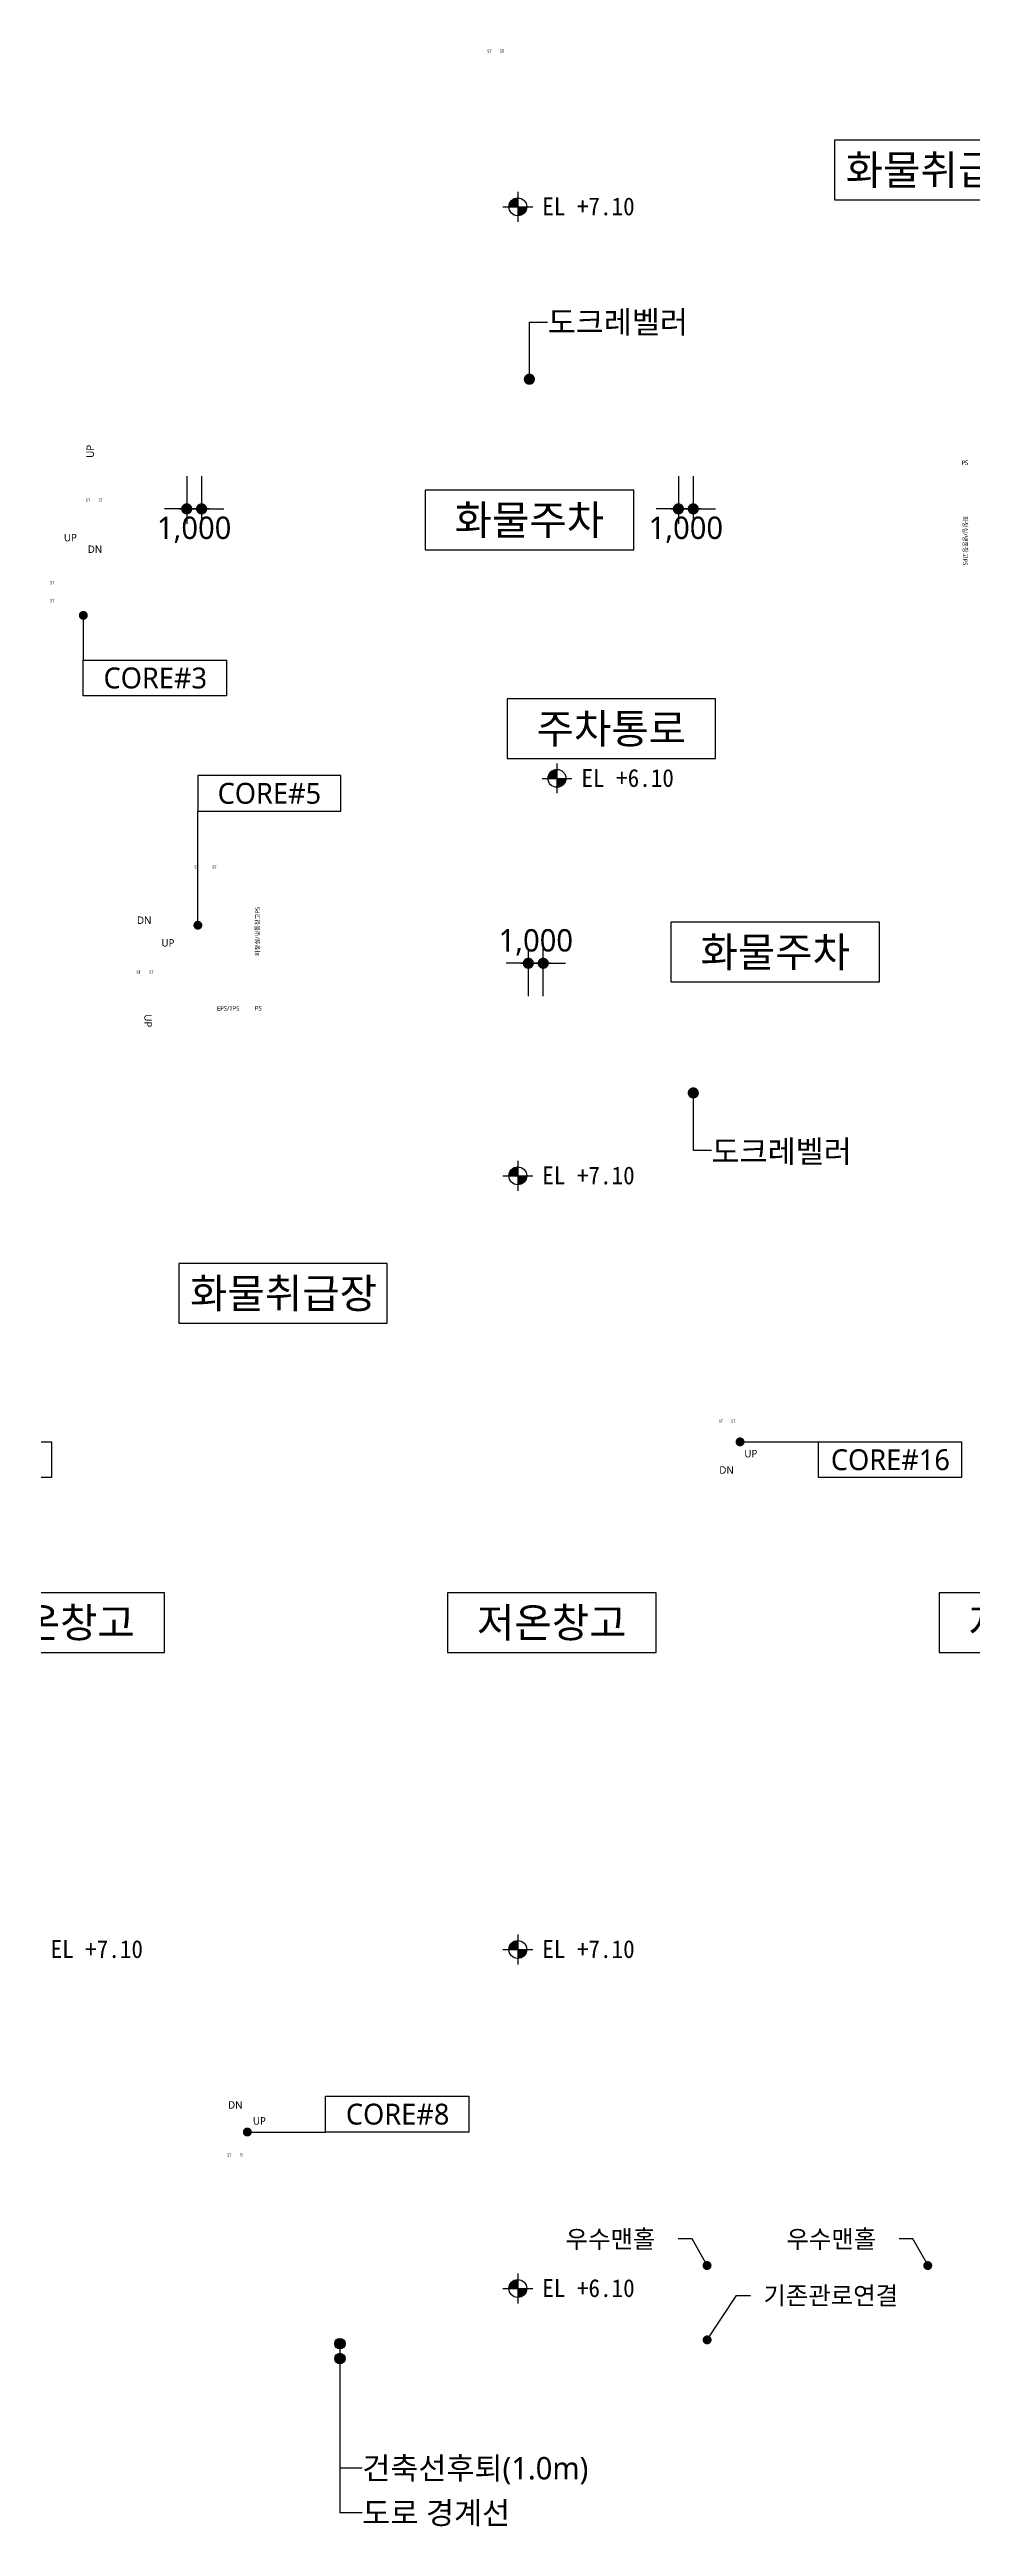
# Model space of a CAD drawing. Header units: millimetres. Extents: x 4806612 to 5147473, y 1423230 to 1974891.
# Drawn here: x 4916407 to 4978280, y 1423230 to 1589469 of the extents above; entities that cross this region are included whole.
import ezdxf
from ezdxf.enums import TextEntityAlignment as Align

# ---------------------------------------------------------------- set-up
doc = ezdxf.new("R2010")
doc.units = ezdxf.units.MM
doc.layers.get('Defpoints').update_dxf_attribs({"color": 140})
for name, color, linetype, lineweight in [('A-DIMS', 7, 'Continuous', 25), ('A-MKXS-LEAD', 7, 'Continuous', 25), ('A-MKXS-TEXT1', 3, 'Continuous', 25), ('A-MKXX-NAME', 3, 'Continuous', 25), ('A-MKXX-SYMB', 7, 'Continuous', 25), ('A-XXXX-SYMB', 7, 'Continuous', 25), ('A-XXXX-TXT2', 3, 'Continuous', 25)]:
    doc.layers.add(name, color=color, linetype=linetype, lineweight=lineweight)
doc.styles.add('HY울릉도L', font='')
doc.styles.add('돋움체', font='')
doc.styles.add('맑은 고딕', font='malgun.ttf')
doc.styles.add('맑은고딕', font='malgun.ttf')
doc.styles.get('HY울릉도L').set_extended_font_data('HYwulM')
doc.styles.get('돋움체').set_extended_font_data('DotumChe')
doc.dimstyles.new('CDIM', dxfattribs={"dimtxt": 3, "dimasz": 1.5, "dimexe": 2, "dimexo": 1, "dimgap": 1, "dimtad": 1, "dimdec": 0, "dimrnd": 0.5, "dimzin": 0, "dimdsep": 32, "dimlunit": 6, "dimtxsty": 'HY울릉도L', "dimblk1": '_CIDOT', "dimblk2": '_CIDOT', "dimsah": 1, "dimcen": 5.5, "dimclrd": 2, "dimclre": 2, "dimclrt": 7, "dimadec": 0, "dimazin": 0, "dimtfac": 1, "dimtdec": 0, "dimtix": 1, "dimtmove": 2, "dimatfit": 1, "dimldrblk": '_CIDOT', "dimfxl": 1, "dimtolj": 1, "dimtzin": 0, "dimlwd": -1, "dimarcsym": 0})

# ---------------------------------------------------------------- blocks, each defined once
blk = doc.blocks.new('글_주차통로')
at = {"layer": 'A-XXXX-TXT2', "color": 0}
blk.add_lwpolyline([(-7000, -2000), (7000, -2000), (7000, 2000), (-7000, 2000)], close=True, dxfattribs=at)
at = {"layer": 'A-XXXX-TXT2', "style": '맑은고딕'}
blk.add_text('주차통로', height=2000, dxfattribs=at).set_placement((0, 0), align=Align.MIDDLE_CENTER)
blk = doc.blocks.new('글_화물주차')
at = {"layer": 'A-XXXX-TXT2', "color": 0}
blk.add_lwpolyline([(-7000, -2000), (7000, -2000), (7000, 2000), (-7000, 2000)], close=True, dxfattribs=at)
at = {"layer": 'A-XXXX-TXT2', "style": '맑은고딕'}
blk.add_text('화물주차', height=2000, dxfattribs=at).set_placement((0, 0), align=Align.MIDDLE_CENTER)
blk = doc.blocks.new('_CIDOT')
at = {"color": 0, "linetype": 'ByBlock'}
blk.add_line((2, 0), (-1, 0), dxfattribs=at)
at = {"color": 0, "linetype": 'ByBlock', "const_width": 0.5}
blk.add_lwpolyline([(-0.25, 0, 1), (0.25, 0, 1)], format="xyb", close=True, dxfattribs=at)
blk = doc.blocks.new('*D68')
at = {"layer": 'A-DIMS', "lineweight": -2, "transparency": 16777216}
for p, q in [((4925612, 1560840), (4925612, 1557640)), ((4926612, 1560840), (4926612, 1557640))]:
    blk.add_line(p, q, dxfattribs=at)
at = {"layer": 'A-DIMS', "transparency": 16777216}
for p, q in [((4924862, 1558640), (4924112, 1558640)), ((4926612, 1558640), (4925612, 1558640)), ((4927362, 1558640), (4928112, 1558640))]:
    blk.add_line(p, q, dxfattribs=at)
at = {"layer": 'Defpoints', "color": 0, "transparency": 16777216}
for p in [(4925612, 1561340), (4926612, 1561340), (4925612, 1558640)]:
    blk.add_point(p, dxfattribs=at)
at = {"layer": 'A-DIMS', "transparency": 16777216, "xscale": 750, "yscale": 750, "zscale": 750}
blk.add_blockref('_CIDOT', (4925612, 1558640), dxfattribs=at)
at = {"layer": 'A-DIMS', "transparency": 16777216, "xscale": 750, "yscale": 750, "zscale": 750, "rotation": 180}
blk.add_blockref('_CIDOT', (4926612, 1558640), dxfattribs=at)
at = {"layer": 'A-DIMS', "color": 3, "transparency": 16777216, "insert": (4926112, 1557235), "char_height": 1500, "attachment_point": 5, "style": '맑은고딕'}
blk.add_mtext('\\A1;1,000', dxfattribs=at)
blk = doc.blocks.new('*D69')
at = {"layer": 'A-DIMS', "transparency": 16777216}
for p, q in [((4947792, 1528142), (4947042, 1528142)), ((4948542, 1528142), (4949542, 1528142)), ((4950292, 1528142), (4951042, 1528142))]:
    blk.add_line(p, q, dxfattribs=at)
at = {"layer": 'A-DIMS', "lineweight": -2, "transparency": 16777216}
for p, q in [((4948542, 1525942), (4948542, 1529142)), ((4949542, 1525942), (4949542, 1529142))]:
    blk.add_line(p, q, dxfattribs=at)
at = {"layer": 'Defpoints', "color": 0, "transparency": 16777216}
for p in [(4949542, 1528142), (4948542, 1525442), (4949542, 1525442)]:
    blk.add_point(p, dxfattribs=at)
at = {"layer": 'A-DIMS', "transparency": 16777216, "xscale": 750, "yscale": 750, "zscale": 750}
blk.add_blockref('_CIDOT', (4948542, 1528142), dxfattribs=at)
at = {"layer": 'A-DIMS', "transparency": 16777216, "xscale": 750, "yscale": 750, "zscale": 750, "rotation": 180}
blk.add_blockref('_CIDOT', (4949542, 1528142), dxfattribs=at)
at = {"layer": 'A-DIMS', "color": 3, "transparency": 16777216, "insert": (4949042, 1529547), "char_height": 1500, "attachment_point": 5, "style": '맑은고딕'}
blk.add_mtext('\\A1;1,000', dxfattribs=at)
blk = doc.blocks.new('글_저온창고')
at = {"layer": 'A-XXXX-TXT2', "color": 0}
blk.add_lwpolyline([(-7000, -2000), (7000, -2000), (7000, 2000), (-7000, 2000)], close=True, dxfattribs=at)
at = {"layer": 'A-XXXX-TXT2', "style": '맑은고딕'}
blk.add_text('저온창고', height=2000, dxfattribs=at).set_placement((0, 0), align=Align.MIDDLE_CENTER)
blk = doc.blocks.new('글_작업장')
at = {"layer": 'A-XXXX-TXT2', "color": 0}
blk.add_lwpolyline([(-7020, -2000), (6946, -2000), (6946, 2000), (-7020, 2000)], close=True, dxfattribs=at)
at = {"layer": 'A-XXXX-TXT2', "style": '맑은고딕'}
blk.add_text('화물취급장', height=2000, dxfattribs=at).set_placement((0, 0), align=Align.MIDDLE_CENTER)
blk = doc.blocks.new('Level')
at = {"layer": 'A-XXXX-SYMB'}
h = blk.add_hatch(color=256, dxfattribs=at)
h.paths.add_polyline_path([(0, 600, 0.4142136), (-600, 0), (0, 0)])
h.paths.add_polyline_path([(600, 0), (0, 0), (0, -600, 0.4142136)])
for p, q in [((-1000, 0), (1000, 0)), ((0, 1000), (0, -1000))]:
    blk.add_line(p, q, dxfattribs=at)
blk.add_circle((0, 0), 600, dxfattribs=at)
blk = doc.blocks.new('*D110')
at = {"layer": 'A-DIMS', "lineweight": -2, "transparency": 16777216}
for p, q in [((4958612, 1560840), (4958612, 1557640)), ((4959612, 1560840), (4959612, 1557640))]:
    blk.add_line(p, q, dxfattribs=at)
at = {"layer": 'A-DIMS', "transparency": 16777216}
for p, q in [((4957862, 1558640), (4957112, 1558640)), ((4959612, 1558640), (4958612, 1558640)), ((4960362, 1558640), (4961112, 1558640))]:
    blk.add_line(p, q, dxfattribs=at)
at = {"layer": 'Defpoints', "color": 0, "transparency": 16777216}
for p in [(4958612, 1561340), (4959612, 1561340), (4958612, 1558640)]:
    blk.add_point(p, dxfattribs=at)
at = {"layer": 'A-DIMS', "transparency": 16777216, "xscale": 750, "yscale": 750, "zscale": 750}
blk.add_blockref('_CIDOT', (4958612, 1558640), dxfattribs=at)
at = {"layer": 'A-DIMS', "transparency": 16777216, "xscale": 750, "yscale": 750, "zscale": 750, "rotation": 180}
blk.add_blockref('_CIDOT', (4959612, 1558640), dxfattribs=at)
at = {"layer": 'A-DIMS', "color": 3, "transparency": 16777216, "insert": (4959112, 1557235), "char_height": 1500, "attachment_point": 5, "style": '맑은고딕'}
blk.add_mtext('\\A1;1,000', dxfattribs=at)

msp = doc.modelspace()

# ---------------------------------------------------------------- hatches: boundary and pattern name
at = {"layer": 'A-XXXX-SYMB'}
h = msp.add_hatch(color=256, dxfattribs=at)
h.dxf.hatch_style = 1
edge = h.paths.add_edge_path()
edge.add_arc((4935897.5, 1435499), 351.6, 0, 360)
h = msp.add_hatch(color=256, dxfattribs=at)
h.dxf.hatch_style = 1
edge = h.paths.add_edge_path()
edge.add_arc((4935897.5, 1434498.9), 351.6, 0, 360)

# ---------------------------------------------------------------- linework, layer by layer
for points in [[(4948611.8, 1567341.2), (4948611.8, 1571172.4), (4949836.8, 1571172.4)], [(4918673.1, 1551491.2), (4918673.1, 1548491.2)], [(4926360.5, 1530698.1), (4926360.5, 1538348.1)], [(4959611.8, 1519441.2), (4959611.8, 1515610.1), (4960836.8, 1515610.1)], [(4962751.2, 1496022.8), (4968008.9, 1496022.8)], [(4929680.7, 1449701.5), (4934938.3, 1449701.5)], [(4960541.5, 1440741.2), (4959534.1, 1442536.9), (4958596.6, 1442536.9)], [(4975363.8, 1440741.2), (4974356.5, 1442536.9), (4973419, 1442536.9)], [(4960548.5, 1435754), (4962503.2, 1438724.8), (4963440.7, 1438724.8)], [(4935897.5, 1435499), (4935897.5, 1424139.2)], [(4937397.5, 1427139.2), (4935897.5, 1427139.2)], [(4937397.5, 1424139.2), (4935897.5, 1424139.2)]]:
    msp.add_lwpolyline(points)
at = {"layer": 'A-MKXS-LEAD'}
for points, const_width in [([(4948424.3, 1567341.2, 1), (4948799.3, 1567341.2, 1)], 375), ([(4918823.1, 1551491.2, -1), (4918523.1, 1551491.2, -1)], 300), ([(4926210.5, 1530698.1, -1), (4926510.5, 1530698.1, -1)], 300), ([(4959424.3, 1519441.2, 1), (4959799.3, 1519441.2, 1)], 375), ([(4962751.2, 1496172.8, -1), (4962751.2, 1495872.8, -1)], 300), ([(4929680.7, 1449851.5, -1), (4929680.7, 1449551.5, -1)], 300), ([(4960384.5, 1440741.2, -1), (4960684.5, 1440741.2, -1)], 300), ([(4975199.9, 1440741.2, -1), (4975499.9, 1440741.2, -1)], 300), ([(4960391.5, 1435754, -1), (4960691.5, 1435754, -1)], 300)]:
    msp.add_lwpolyline(points, format="xyb", close=True, dxfattribs=dict(at, const_width=const_width))
at = {"layer": 'A-MKXX-SYMB'}
for points in [[(4918673.1, 1548491.2), (4928273.1, 1548491.2), (4928273.1, 1546091.2), (4918673.1, 1546091.2)], [(4935960.5, 1540748.1), (4926360.5, 1540748.1), (4926360.5, 1538348.1), (4935960.5, 1538348.1)], [(4906940.5, 1496022.8), (4916540.5, 1496022.8), (4916540.5, 1493622.8), (4906940.5, 1493622.8)], [(4968008.9, 1496022.8), (4977608.9, 1496022.8), (4977608.9, 1493622.8), (4968008.9, 1493622.8)], [(4934938.3, 1452101.5), (4944538.3, 1452101.5), (4944538.3, 1449701.5), (4934938.3, 1449701.5)]]:
    msp.add_lwpolyline(points, close=True, dxfattribs=at)
at = {"layer": 'A-XXXX-SYMB'}
for centre in [(4935897.5, 1435499), (4935897.5, 1434498.9)]:
    msp.add_circle(centre, 351.6, dxfattribs=at)

# ---------------------------------------------------------------- block references
for name, p in [('글_작업장', (4976111.8, 1581391.2)), ('글_화물주차', (4948611.8, 1557891.2)), ('글_주차통로', (4954111.8, 1543891.2)), ('글_화물주차', (4965111.8, 1528891.2)), ('글_작업장', (4932111.8, 1505991.2)), ('글_저온창고', (4917111.8, 1483891.2)), ('글_저온창고', (4950111.8, 1483891.2)), ('글_저온창고', (4983111.8, 1483891.2))]:
    msp.add_blockref(name, p)
at = {"layer": 'A-MKXS-TEXT1'}
for p in [(4947832.2, 1578914.5), (4950463.6, 1540553.1), (4947832.2, 1513878.1), (4947832.2, 1461952.1), (4947832.2, 1439200.9)]:
    msp.add_blockref('Level', p, dxfattribs=at)

# ---------------------------------------------------------------- texts
at = {"layer": 'A-MKXS-TEXT1', "style": '맑은고딕'}
for s, height, p in [('도크레벨러', 1500, (4949836.8, 1571172.4)), ('도크레벨러', 1500, (4960836.8, 1515511.3)), ('우수맨홀', 1200, (4951040.7, 1442516.4)), ('우수맨홀', 1200, (4965863.1, 1442516.4)), ('기존관로연결', 1200, (4964318.3, 1438724.8)), ('건축선후퇴(1.0m)', 1500, (4937397.5, 1427139.2)), ('도로 경계선', 1500, (4937397.5, 1424139.2))]:
    msp.add_text(s, height=height, dxfattribs=at).set_placement(p, align=Align.MIDDLE_LEFT)
at = {"layer": 'A-MKXX-NAME', "style": '맑은고딕'}
for s, p in [('CORE#3', (4923504.5, 1547292.2)), ('CORE#5', (4931160.5, 1539549)), ('CORE#16', (4972840.2, 1494823.8)), ('CORE#8', (4939769.7, 1450902.4))]:
    msp.add_text(s, height=1400, dxfattribs=at).set_placement(p, align=Align.MIDDLE_CENTER)
at = {"layer": 'A-XXXX-TXT2', "ltscale": 100, "style": '맑은 고딕'}
for s, height, p in [('ST', 200, (4945926.8, 1589365.7)), ('ST', 200, (4946768, 1589365.7)), ('PS', 300, (4977835.7, 1561735.2)), ('ST', 200, (4918984.5, 1559224.6)), ('ST', 200, (4919837.9, 1559227.7)), ('UP', 500, (4917806.5, 1556713.4)), ('DN', 500, (4919456.5, 1555932.8)), ('ST', 200, (4916583.5, 1553675.3)), ('ST', 200, (4916585.5, 1553676)), ('ST', 200, (4916583.5, 1552475.3)), ('ST', 200, (4916585.5, 1552476)), ('ST', 200, (4926271.7, 1534603.7)), ('ST', 200, (4927471.7, 1534603.7)), ('DN', 500, (4922762.1, 1531033.2)), ('UP', 500, (4924354.9, 1529513.7)), ('ST', 200, (4922383, 1527543.2)), ('ST', 200, (4923230.4, 1527543.2)), ('EPS/TPS', 300, (4928397.2, 1525112.7)), ('PS', 300, (4930419.6, 1525125.6)), ('ST', 200, (4961463.3, 1497405.9)), ('ST', 200, (4962287.6, 1497409.8)), ('UP', 500, (4963474.4, 1495232.1)), ('DN', 500, (4961844.8, 1494131.2)), ('DN', 500, (4928873.9, 1451521.2)), ('UP', 500, (4930493, 1450450)), ('ST', 200, (4928468.9, 1448156.9)), ('ST', 200, (4929314.5, 1448160.9))]:
    msp.add_text(s, height=height, dxfattribs=at).set_placement(p, align=Align.MIDDLE_CENTER)
at = {"layer": 'A-XXXX-TXT2', "style": '돋움체'}
for s, p in [('EL +7.10', (4949474.1, 1578942.4)), ('EL +6.10', (4952105.5, 1540581)), ('EL +7.10', (4949474.1, 1513906)), ('EL +7.10', (4916474.1, 1461980)), ('EL +7.10', (4949474.1, 1461980)), ('EL +6.10', (4949474.1, 1439228.8))]:
    msp.add_text(s, height=1200, dxfattribs=at).set_placement(p, align=Align.MIDDLE_LEFT)
at = {"layer": 'A-XXXX-TXT2', "ltscale": 100, "style": '맑은 고딕'}
for s, height, rotation, p in [('UP', 500, 90, (4919137.4, 1562502.3)), ('화장실/냉동창고PS', 300, 270, (4977861.8, 1556503.7)), ('화장실/냉동창고PS', 300, 90, (4930361.8, 1530278.7)), ('UP', 500, 270, (4923018.9, 1524283.2))]:
    msp.add_text(s, height=height, rotation=rotation, dxfattribs=at).set_placement(p, align=Align.MIDDLE_CENTER)

# ---------------------------------------------------------------- dimensions: what is measured, and where the dimension line sits
at = {"layer": 'A-DIMS'}
for base, p1, p2, picture, middle in [((4925611.8, 1558640.3), (4926611.8, 1561340.1), (4925611.8, 1561340.1), '*D68', (4926111.8, 1557235.4)), ((4958611.8, 1558640.3), (4959611.8, 1561340.1), (4958611.8, 1561340.1), '*D110', (4959111.8, 1557235.4))]:
    dim = msp.add_linear_dim(base=base, p1=p1, p2=p2, angle=180, dimstyle='CDIM', override={"dimscale": 500, "dimtad": 4, "dimtxsty": '맑은고딕', "dimclrd": 256, "dimclre": 256, "dimclrt": 3}, dxfattribs=at)
    dim.commit()
    dim.dimension.update_dxf_attribs({"geometry": picture, "text_midpoint": middle})
dim = msp.add_linear_dim(base=(4949542.2, 1528142.2), p1=(4948542.2, 1525442.4), p2=(4949542.2, 1525442.4), dimstyle='CDIM', override={"dimscale": 500, "dimtxsty": '맑은고딕', "dimclrd": 256, "dimclre": 256, "dimclrt": 3}, dxfattribs=at)
dim.commit()
dim.dimension.update_dxf_attribs({"geometry": '*D69', "text_midpoint": (4949042.2, 1529547.1)})

doc.saveas('drawing.dxf')
